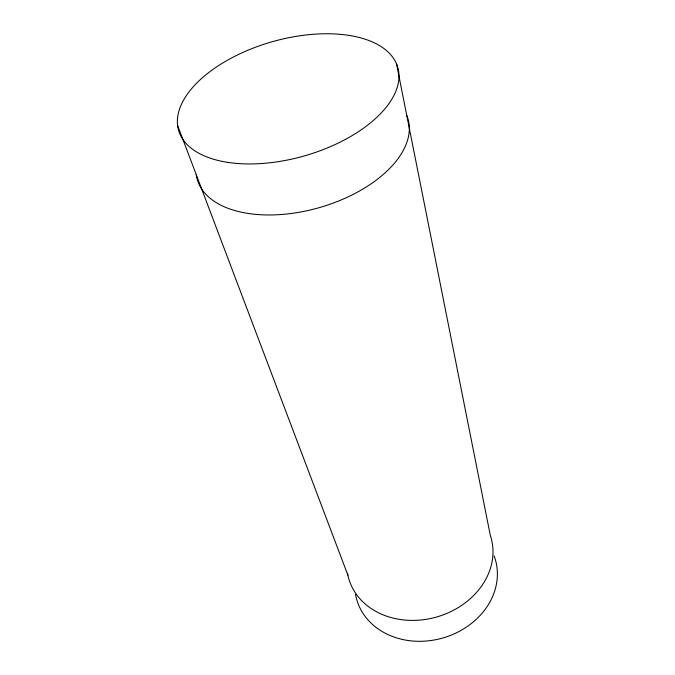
<?xml version="1.0" encoding="UTF-8"?>
<svg xmlns="http://www.w3.org/2000/svg" width="675" height="675" viewBox="0 0 675 675"><rect width="100%" height="100%" fill="white"/><g stroke="black" fill="none" stroke-linecap="round" stroke-linejoin="round"><path stroke-width="1.01" d="M177.609 125.474L347.878 575.151M396.52 63.872L490.337 535.511A74.022 61.214 -16 0 1 434.911 617.473A74.022 61.214 -16 0 1 347.498 573.202M494.083 555.795A72.149 60.708 -16 0 1 442.125 638.204A72.149 60.708 -16 0 1 355.497 594.337M406.797 115.552A109.62 60.716 -16 0 1 318.364 207.892A109.62 60.716 -16 0 1 196.256 174.724M227.838 162.38A114.016 59.307 -16 0 0 398.841 79.397A114.016 59.307 -16 0 0 237.862 54.776A114.016 59.307 -16 0 0 227.838 162.38"/></g></svg>
